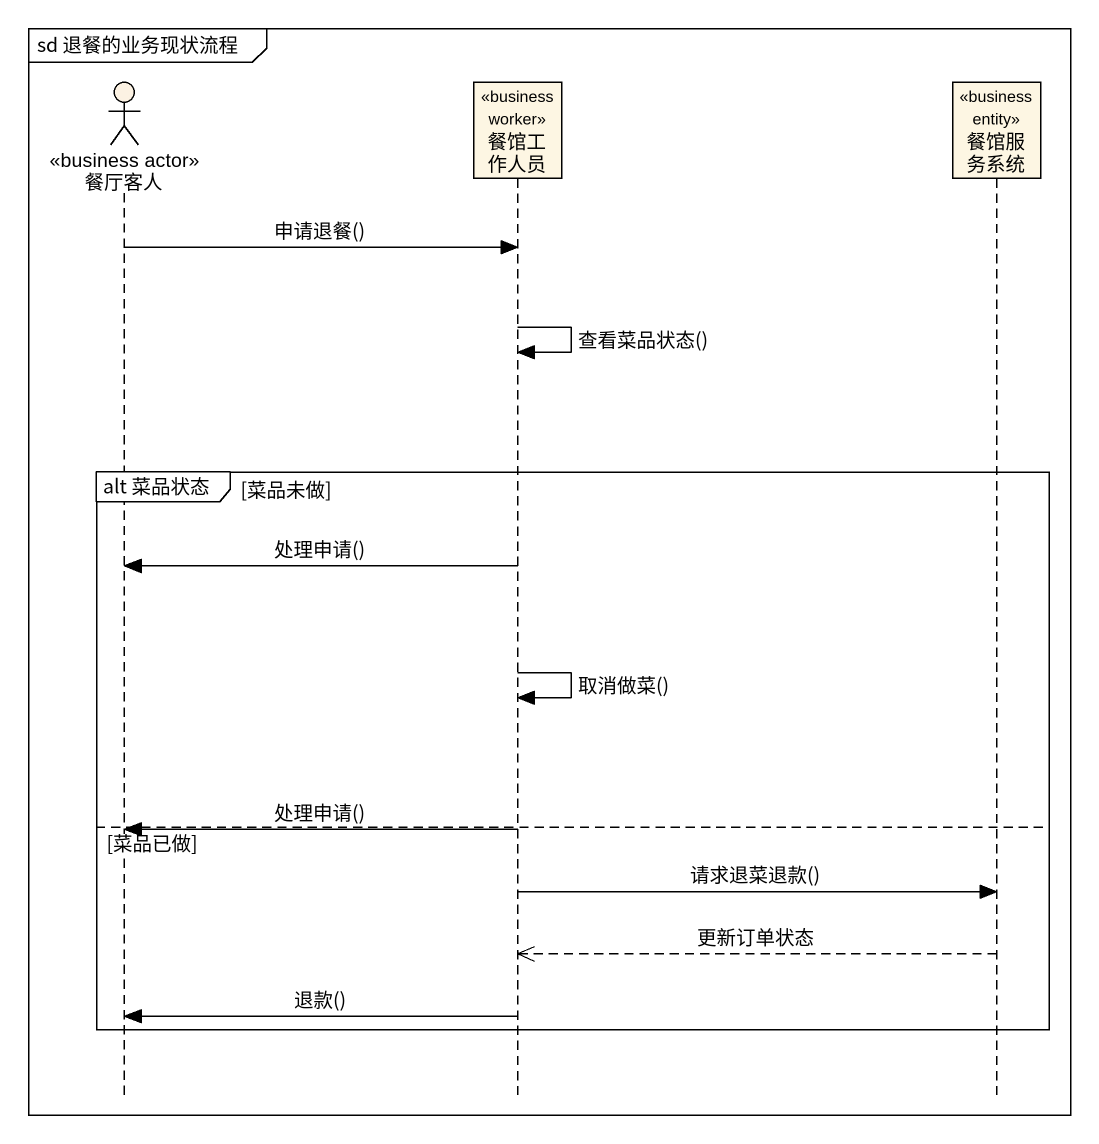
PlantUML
@startuml
mainframe sd 退餐的业务现状流程
hide footbox
actor 餐厅客人 <<business actor>> #FCF2E3
participant 餐馆工作人员 <<business worker>>
participant 餐馆服务系统 <<business entity>>

餐厅客人 -> 餐馆工作人员 : 申请退餐()
餐馆工作人员 -> 餐馆工作人员 : 查看菜品状态()
group alt 菜品状态 [菜品未做]
  餐馆工作人员 -> 餐厅客人 : 处理申请()
  餐馆工作人员 -> 餐馆工作人员 : 取消做菜()
else 菜品已做
  餐馆工作人员 -> 餐厅客人 : 处理申请()
  餐馆工作人员 -> 餐馆服务系统 : 请求退菜退款()
  餐馆服务系统 -->> 餐馆工作人员 : 更新订单状态
  餐馆工作人员 -> 餐厅客人 : 退款()
end
@enduml
